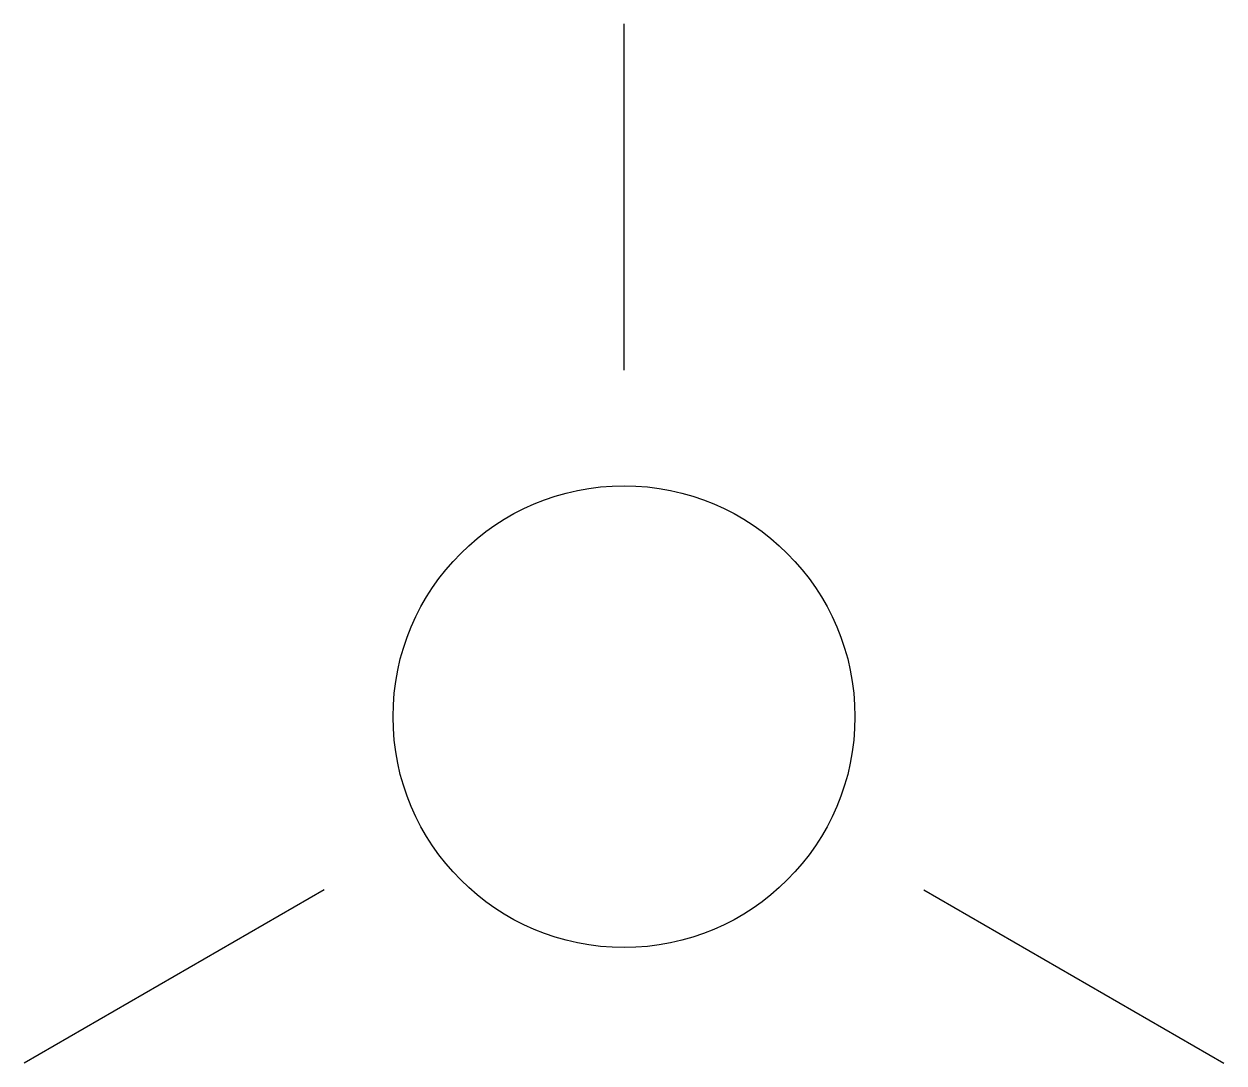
# Model space of a CAD drawing. Extents: x -1.3 to 1.3, y -0.75 to 1.5.
import ezdxf

# ---------------------------------------------------------------- set-up
doc = ezdxf.new("R2010")
doc.units = 0
doc.header["$LTSCALE"] = 0.01
doc.header["$MEASUREMENT"] = 0
doc.layers.get('0').update_dxf_attribs({"lineweight": 20})

msp = doc.modelspace()

# ---------------------------------------------------------------- linework, layer by layer
at = {"color": 0, "linetype": 'ByBlock', "lineweight": -2}
for points in [[(0, 0.75), (0, 1.5)], [(-0.6495, -0.375), (-1.299, -0.75)], [(0.6495, -0.375), (1.299, -0.75)]]:
    msp.add_lwpolyline(points, dxfattribs=at)
msp.add_circle((0, 0), 0.5, dxfattribs=at)

doc.saveas('drawing.dxf')
